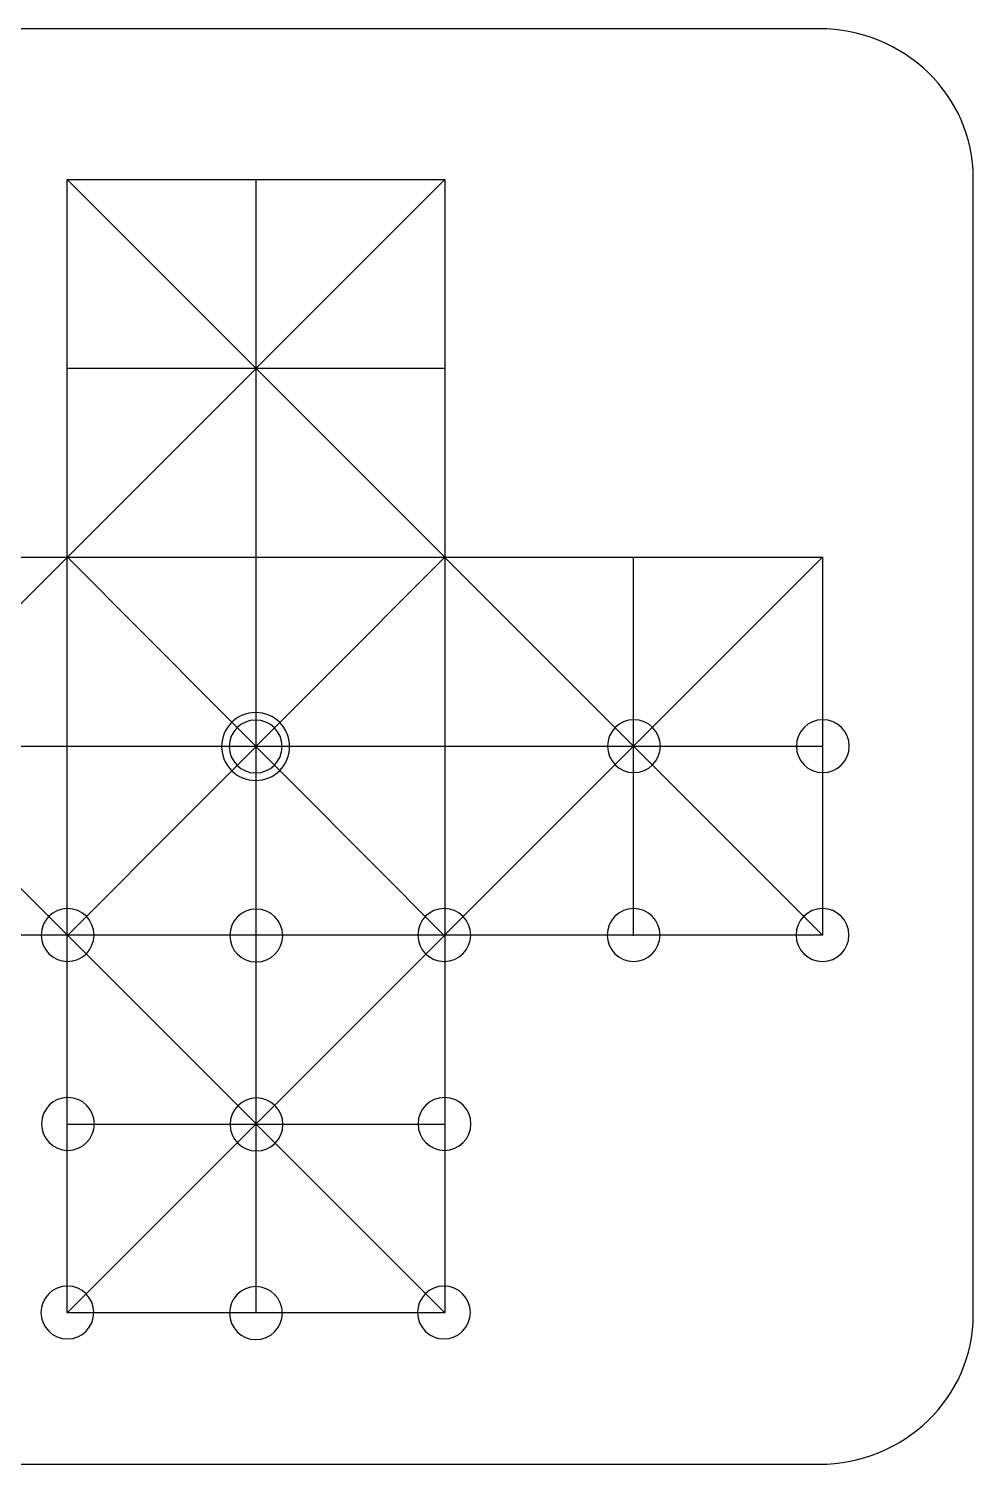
# Model space of a CAD drawing. Extents: x 10 to 200, y -244 to -54.
# Drawn here: x 74.9 to 200, y -243.5 to -53.5 of the extents above; entities that cross this region are included whole.
import ezdxf

# ---------------------------------------------------------------- set-up
doc = ezdxf.new("R2010")
doc.units = 0
doc.header["$MEASUREMENT"] = 0
doc.layers.add('LAYER_1', color=7, linetype='CONTINUOUS')

msp = doc.modelspace()

# ---------------------------------------------------------------- linework, layer by layer
at = {"layer": 'LAYER_1', "color": 250}
for points in [[(30, -173.5), (130, -73.5)], [(130, -223.5), (80, -223.5), (80, -73.5), (130, -73.5), (130, -223.5)], [(80, -73.5), (180, -173.5)], [(105, -73.5), (105, -223.5)], [(80, -98.46), (129.93, -98.46)], [(180, -123.5), (180, -173.5), (30, -173.5), (30, -123.5), (180, -123.5)], [(130, -223.5), (30, -123.5)], [(180, -123.5), (80, -223.5)], [(80.07, -173.57), (130, -123.5)], [(80.07, -123.5), (129.93, -173.57)], [(155, -173.6), (155, -123.5)], [(30, -148.5), (180, -148.5)], [(80.07, -198.54), (129.93, -198.54)]]:
    msp.add_lwpolyline(points, dxfattribs=at)
for points, knots in [([(199.96, -223.78), (199.96, -234.7), (190.82, -243.55), (179.53, -243.55), (179.53, -243.55), (30.4, -243.55), (30.4, -243.55), (19.11, -243.55), (9.96, -234.7), (9.96, -223.78), (9.96, -223.78), (9.96, -73.31), (9.96, -73.31), (9.96, -62.4), (19.11, -53.55), (30.4, -53.55), (30.4, -53.55), (179.53, -53.55), (179.53, -53.55), (190.82, -53.55), (199.96, -62.4), (199.96, -73.31), (199.96, -73.31), (199.96, -223.78), (199.96, -223.78)], [0, 0, 0, 0, 1, 1, 1, 2, 2, 2, 3, 3, 3, 4, 4, 4, 5, 5, 5, 6, 6, 6, 7, 7, 7, 8, 8, 8, 8]), ([(109.46, -148.55), (109.46, -151.03), (107.45, -153.05), (104.96, -153.05), (102.48, -153.05), (100.46, -151.03), (100.46, -148.55), (100.46, -146.06), (102.48, -144.05), (104.96, -144.05), (107.45, -144.05), (109.46, -146.06), (109.46, -148.55)], [0, 0, 0, 0, 1, 1, 1, 2, 2, 2, 3, 3, 3, 4, 4, 4, 4]), ([(108.46, -148.55), (108.46, -150.48), (106.9, -152.05), (104.96, -152.05), (103.03, -152.05), (101.46, -150.48), (101.46, -148.55), (101.46, -146.62), (103.03, -145.05), (104.96, -145.05), (106.9, -145.05), (108.46, -146.62), (108.46, -148.55)], [0, 0, 0, 0, 1, 1, 1, 2, 2, 2, 3, 3, 3, 4, 4, 4, 4]), ([(158.54, -148.5), (158.54, -150.43), (156.97, -152), (155.04, -152), (153.1, -152), (151.54, -150.43), (151.54, -148.5), (151.54, -146.57), (153.1, -145), (155.04, -145), (156.97, -145), (158.54, -146.57), (158.54, -148.5)], [0, 0, 0, 0, 1, 1, 1, 2, 2, 2, 3, 3, 3, 4, 4, 4, 4]), ([(183.54, -148.5), (183.54, -150.43), (181.97, -152), (180.04, -152), (178.1, -152), (176.54, -150.43), (176.54, -148.5), (176.54, -146.57), (178.1, -145), (180.04, -145), (181.97, -145), (183.54, -146.57), (183.54, -148.5)], [0, 0, 0, 0, 1, 1, 1, 2, 2, 2, 3, 3, 3, 4, 4, 4, 4]), ([(83.57, -173.5), (83.57, -175.43), (82.01, -177), (80.07, -177), (78.14, -177), (76.57, -175.43), (76.57, -173.5), (76.57, -171.57), (78.14, -170), (80.07, -170), (82.01, -170), (83.57, -171.57), (83.57, -173.5)], [0, 0, 0, 0, 1, 1, 1, 2, 2, 2, 3, 3, 3, 4, 4, 4, 4]), ([(108.54, -173.57), (108.54, -175.51), (106.97, -177.07), (105.04, -177.07), (103.1, -177.07), (101.54, -175.51), (101.54, -173.57), (101.54, -171.64), (103.1, -170.07), (105.04, -170.07), (106.97, -170.07), (108.54, -171.64), (108.54, -173.57)], [0, 0, 0, 0, 1, 1, 1, 2, 2, 2, 3, 3, 3, 4, 4, 4, 4]), ([(133.43, -173.5), (133.43, -175.43), (131.86, -177), (129.93, -177), (127.99, -177), (126.43, -175.43), (126.43, -173.5), (126.43, -171.57), (127.99, -170), (129.93, -170), (131.86, -170), (133.43, -171.57), (133.43, -173.5)], [0, 0, 0, 0, 1, 1, 1, 2, 2, 2, 3, 3, 3, 4, 4, 4, 4]), ([(158.5, -173.5), (158.5, -175.43), (156.93, -177), (155, -177), (153.07, -177), (151.5, -175.43), (151.5, -173.5), (151.5, -171.57), (153.07, -170), (155, -170), (156.93, -170), (158.5, -171.57), (158.5, -173.5)], [0, 0, 0, 0, 1, 1, 1, 2, 2, 2, 3, 3, 3, 4, 4, 4, 4]), ([(183.5, -173.5), (183.5, -175.43), (181.93, -177), (180, -177), (178.07, -177), (176.5, -175.43), (176.5, -173.5), (176.5, -171.57), (178.07, -170), (180, -170), (181.93, -170), (183.5, -171.57), (183.5, -173.5)], [0, 0, 0, 0, 1, 1, 1, 2, 2, 2, 3, 3, 3, 4, 4, 4, 4]), ([(83.61, -198.5), (83.61, -200.43), (82.04, -202), (80.11, -202), (78.18, -202), (76.61, -200.43), (76.61, -198.5), (76.61, -196.57), (78.18, -195), (80.11, -195), (82.04, -195), (83.61, -196.57), (83.61, -198.5)], [0, 0, 0, 0, 1, 1, 1, 2, 2, 2, 3, 3, 3, 4, 4, 4, 4]), ([(108.57, -198.57), (108.57, -200.51), (107.01, -202.07), (105.07, -202.07), (103.14, -202.07), (101.57, -200.51), (101.57, -198.57), (101.57, -196.64), (103.14, -195.07), (105.07, -195.07), (107.01, -195.07), (108.57, -196.64), (108.57, -198.57)], [0, 0, 0, 0, 1, 1, 1, 2, 2, 2, 3, 3, 3, 4, 4, 4, 4]), ([(133.46, -198.5), (133.46, -200.43), (131.9, -202), (129.96, -202), (128.03, -202), (126.46, -200.43), (126.46, -198.5), (126.46, -196.57), (128.03, -195), (129.96, -195), (131.9, -195), (133.46, -196.57), (133.46, -198.5)], [0, 0, 0, 0, 1, 1, 1, 2, 2, 2, 3, 3, 3, 4, 4, 4, 4]), ([(83.54, -223.46), (83.54, -225.4), (81.97, -226.96), (80.04, -226.96), (78.1, -226.96), (76.54, -225.4), (76.54, -223.46), (76.54, -221.53), (78.1, -219.96), (80.04, -219.96), (81.97, -219.96), (83.54, -221.53), (83.54, -223.46)], [0, 0, 0, 0, 1, 1, 1, 2, 2, 2, 3, 3, 3, 4, 4, 4, 4]), ([(108.5, -223.54), (108.5, -225.47), (106.93, -227.04), (105, -227.04), (103.07, -227.04), (101.5, -225.47), (101.5, -223.54), (101.5, -221.6), (103.07, -220.04), (105, -220.04), (106.93, -220.04), (108.5, -221.6), (108.5, -223.54)], [0, 0, 0, 0, 1, 1, 1, 2, 2, 2, 3, 3, 3, 4, 4, 4, 4]), ([(133.39, -223.46), (133.39, -225.4), (131.82, -226.96), (129.89, -226.96), (127.96, -226.96), (126.39, -225.4), (126.39, -223.46), (126.39, -221.53), (127.96, -219.96), (129.89, -219.96), (131.82, -219.96), (133.39, -221.53), (133.39, -223.46)], [0, 0, 0, 0, 1, 1, 1, 2, 2, 2, 3, 3, 3, 4, 4, 4, 4])]:
    msp.add_open_spline(points, degree=3, knots=knots, dxfattribs=at)

doc.saveas('drawing.dxf')
